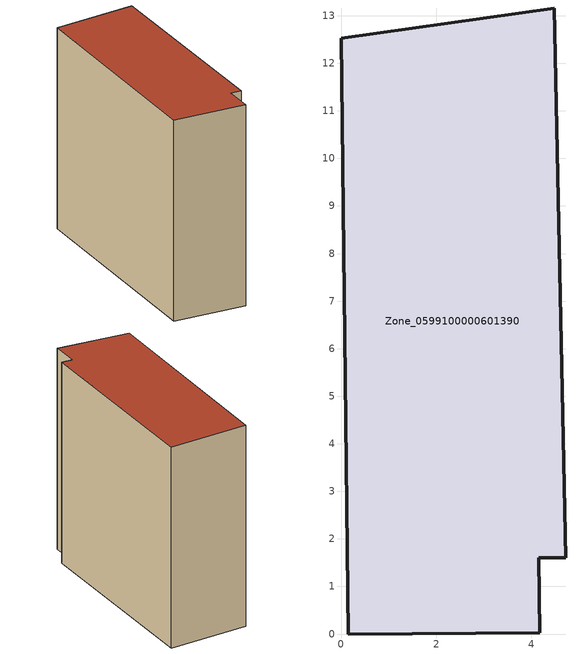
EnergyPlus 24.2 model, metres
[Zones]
Zone_0599100000601390
 floor ground (C_G): 0,12.52 4.48,13.16 4.72,1.6 4.15,1.6 4.17,0.02 0.15,0 z2.64
 wall outside (C_F): 0.15,0 4.17,0.02 4.15,1.6 4.72,1.6 4.48,13.16 0,12.52 0.15,0 z2.64:13.65
 roof outside (C_R): 4.48,13.16 0,12.52 0.15,0 4.17,0.02 4.15,1.6 4.72,1.6 z13.65
[BUILDING]
Pand.0599100000601390: North Axis=0; Terrain=City; Loads Convergence Tolerance Value=0.04; Temperature Convergence Tolerance Value=0.4; Solar Distribution=FullExterior; Maximum Number of Warmup Days=25; Minimum Number of Warmup Days=1
[Site:Location]
Rotterdam.The.Hague.AP_ZH_NLD Design_Conditions: Latitude=51.96; Longitude=4.45; Time Zone=1; Elevation=-4.5
[SITE:GROUNDTEMPERATURE:BUILDINGSURFACE]
18, 18, 18, 18, 18, 18, 18, 18, 18, 18, 18, 18
[MATERIAL] Thermal Absorptance=0.9; Solar Absorptance=0.7; Visible Absorptance=0.7
Name | Roughness | Thickness | Conductivity | Density | Specific Heat
G.TI.1946 | MediumSmooth | 0.15 | 1 | 540 | 1210
F.TI.1946 | Rough | 0.3 | 0.857143 | 1920 | 840
R.TI.1946 | MediumRough | 0.2 | 0.1 | 1500 | 1000
[CONSTRUCTION]
C_G: G.TI.1946
C_F: F.TI.1946
C_R: R.TI.1946
[ZONE]
Zone_0599100000601390: Type=1; Multiplier=1; Ceiling Height=Autocalculate; Volume=Autocalculate; Floor Area=autocalculate; Part of Total Floor Area=Yes
[ZONEINFILTRATION:DESIGNFLOWRATE]
Infil_Zone_0599100000601390: Zone or ZoneList or Space or SpaceList=Zone_0599100000601390; Schedule=AlwaysOn; Design Flow Rate Calculation Method=Flow/Area; Flow Rate per Floor Area=0.003; Constant Term Coefficient=1; Temperature Term Coefficient=0; Velocity Term Coefficient=0; Velocity Squared Term Coefficient=0
[HVACTEMPLATE:ZONE:IDEALLOADSAIRSYSTEM]
Zone_0599100000601390: Maximum Heating Supply Air Temperature=50; Minimum Cooling Supply Air Temperature=13; Maximum Heating Supply Air Humidity Ratio=0.0156; Minimum Cooling Supply Air Humidity Ratio=0.0077; Heating Limit=NoLimit; Cooling Limit=NoLimit; Dehumidification Control Type=ConstantSensibleHeatRatio; Cooling Sensible Heat Ratio=0.7; Dehumidification Setpoint=60; Humidification Control Type=None; Humidification Setpoint=30; Outdoor Air Method=None; Outdoor Air Flow Rate per Person=0.00944; Outdoor Air Flow Rate per Zone Floor Area=0; Outdoor Air Flow Rate per Zone=0; Demand Controlled Ventilation Type=None; Outdoor Air Economizer Type=NoEconomizer; Heat Recovery Type=None; Sensible Heat Recovery Effectiveness=0.7; Latent Heat Recovery Effectiveness=0.65
[ZONECONTROL:THERMOSTAT]
ThermostatControl_Zone_0599100000601390: Zone or ZoneList=Zone_0599100000601390; Control Type Schedule=DualSetpointControlType; Control 1=Thermostat_Zone_0599100000601390; Temperature Difference Between Cutout And Setpoint=0
[THERMOSTATSETPOINT:DUALSETPOINT]
Thermostat_Zone_0599100000601390: Heating Setpoint Temperature Schedule=HeatingSetpoint_Zone_0599100000601390; Cooling Setpoint Temperature Schedule=CoolingSetpoint_Zone_0599100000601390
[SCHEDULE:COMPACT]
HeatingSetpoint_Zone_0599100000601390: Through: 12/31, For: AllDays, Until: 24:00, 21
CoolingSetpoint_Zone_0599100000601390: Through: 12/31, For: AllDays, Until: 24:00, 24
DualSetpointControlType: Through: 12/31, For: AllDays, Until: 24:00, 4
AlwaysOn: Through: 12/31, For: AllDays, Until: 24:00, 1
